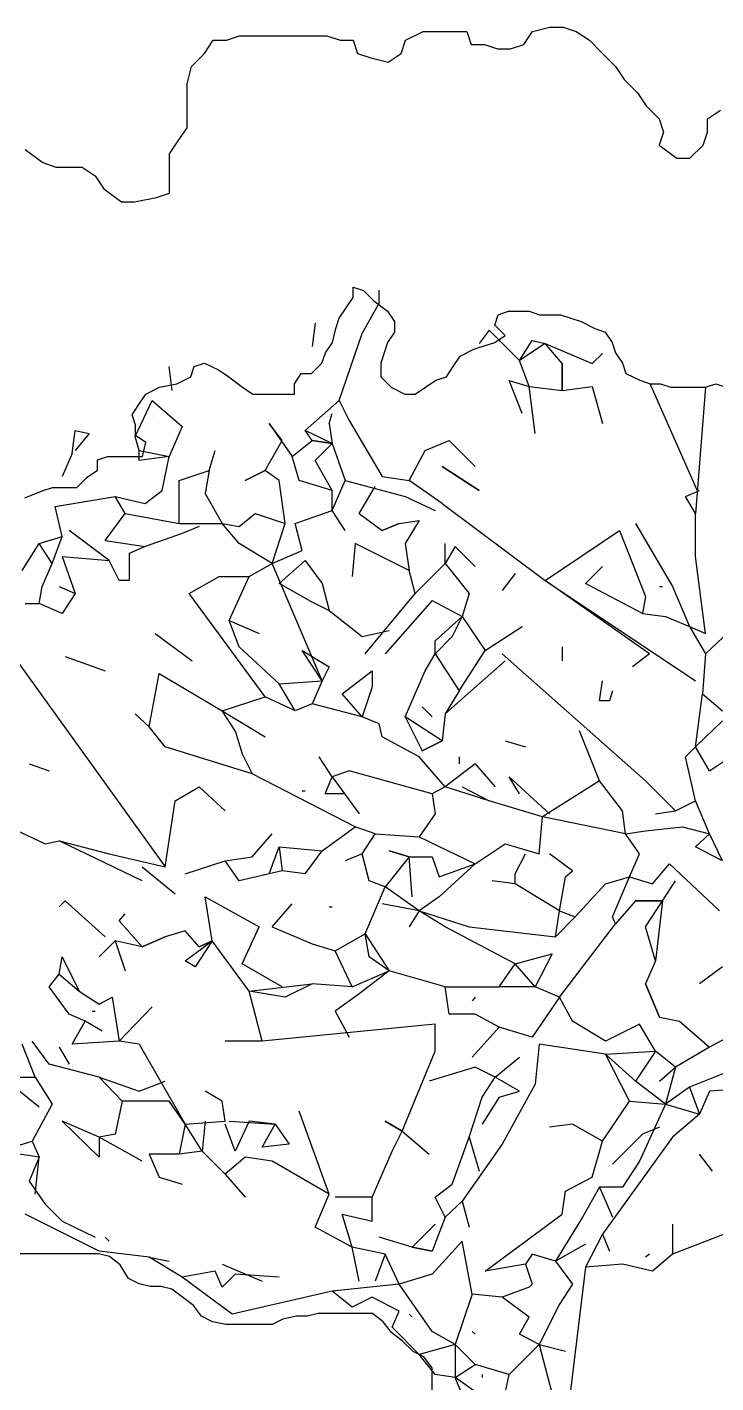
# Model space of a CAD drawing. Header units: inches. Extents: x -902 to 12417, y -2973 to 6117.
# Drawn here: x 2486 to 2611.1, y -2062 to -1815.8 of the extents above; entities that cross this region are included whole.
import ezdxf

# ---------------------------------------------------------------- set-up
doc = ezdxf.new("R2010")
doc.units = ezdxf.units.IN
doc.header["$MEASUREMENT"] = 0
doc.layers.add('pino marittimo', color=7, linetype='Continuous')

msp = doc.modelspace()

# ---------------------------------------------------------------- linework, layer by layer
at = {"layer": 'pino marittimo'}
for p, q in [((2549.93, -1865.97), (2549.93, -1863.6)), ((2546.84, -1871.42), (2549.93, -1865.97)), ((2538.3, -1869.6), (2537.76, -1873.78)), ((2606.82, -1869.6), (2606.82, -1869.6)), ((2542.66, -1883.6), (2546.84, -1871.42)), ((2569.92, -1870.87), (2568.11, -1873.24)), ((2575.38, -1876.33), (2569.92, -1870.87)), ((2575.38, -1876.33), (2577.74, -1872.69)), ((2580.1, -1873.24), (2575.38, -1876.33)), ((2577.74, -1872.69), (2580.1, -1873.24)), ((2583.19, -1876.87), (2580.1, -1873.24)), ((2580.1, -1873.24), (2588.64, -1876.87)), ((2588.64, -1876.87), (2590.46, -1875.05)), ((2512.31, -1881.78), (2511.77, -1877.42)), ((2577.19, -1881.05), (2575.38, -1876.33)), ((2583.19, -1881.78), (2583.19, -1876.87)), ((2583.19, -1876.87), (2583.19, -1881.78)), ((2575.92, -1885.96), (2573.56, -1879.96)), ((2573.56, -1879.96), (2577.19, -1881.05)), ((2578.28, -1889.59), (2577.19, -1881.05)), ((2577.19, -1881.05), (2583.19, -1881.78)), ((2583.19, -1881.78), (2588.64, -1881.05)), ((2588.64, -1881.05), (2590.46, -1887.78)), ((2588.64, -1881.05), (2588.64, -1881.05)), ((2588.64, -1881.05), (2590.46, -1887.78)), ((2609.18, -1881.21), (2607.36, -1904.13)), ((2505.59, -1890.14), (2508.68, -1883.6)), ((2508.68, -1883.6), (2514.13, -1888.32)), ((2536.48, -1889.05), (2542.66, -1883.6)), ((2542.66, -1883.6), (2544.48, -1887.23)), ((2509.95, -1887.78), (2509.95, -1887.78)), ((2532.3, -1890.87), (2529.94, -1887.78)), ((2529.94, -1887.78), (2534.12, -1893.77)), ((2540.84, -1887.78), (2541.39, -1885.96)), ((2540.84, -1887.78), (2541.39, -1891.41)), ((2544.48, -1887.23), (2550.48, -1897.41)), ((2494.14, -1893.23), (2494.68, -1889.05)), ((2494.68, -1889.05), (2497.23, -1889.59)), ((2497.23, -1889.59), (2494.68, -1892.68)), ((2506.31, -1892.68), (2505.59, -1890.14)), ((2511.04, -1888.32), (2511.04, -1888.32)), ((2514.13, -1888.32), (2511.77, -1893.77)), ((2541.39, -1891.41), (2536.48, -1889.05)), ((2537.76, -1890.87), (2536.48, -1889.05)), ((2506.31, -1892.68), (2511.77, -1893.77)), ((2506.31, -1894.5), (2506.31, -1892.68)), ((2519.04, -1896.32), (2520.13, -1892.68)), ((2529.21, -1896.32), (2532.3, -1890.87)), ((2534.12, -1893.77), (2537.76, -1890.87)), ((2541.39, -1891.41), (2537.76, -1890.87)), ((2537.76, -1890.87), (2541.39, -1891.41)), ((2538.3, -1894.5), (2541.39, -1891.41)), ((2541.39, -1891.41), (2543.75, -1898.14)), ((2555.38, -1898.14), (2558.29, -1892.68)), ((2558.29, -1892.68), (2562.65, -1890.87)), ((2562.65, -1890.87), (2564.47, -1892.68)), ((2564.47, -1892.68), (2567.38, -1895.59)), ((2494.14, -1893.23), (2492.32, -1897.41)), ((2511.77, -1893.77), (2506.31, -1894.5)), ((2510.49, -1899.95), (2511.77, -1893.77)), ((2535.39, -1898.14), (2534.12, -1893.77)), ((2541.39, -1899.95), (2538.3, -1894.5)), ((2565.56, -1893.77), (2565.56, -1893.77)), ((2513.58, -1898.14), (2519.04, -1896.32)), ((2519.04, -1896.32), (2518.31, -1900.5)), ((2529.21, -1896.32), (2525.58, -1898.14)), ((2525.58, -1898.14), (2529.21, -1896.32)), ((2531.76, -1898.14), (2529.21, -1896.32)), ((2550.48, -1897.41), (2555.38, -1898.14)), ((2568.11, -1899.95), (2561.38, -1895.59)), ((2561.38, -1895.59), (2568.11, -1899.95)), ((2507.4, -1902.32), (2510.49, -1899.95)), ((2513.58, -1905.95), (2513.58, -1898.14)), ((2513.58, -1898.14), (2513.58, -1898.14)), ((2532.85, -1905.95), (2531.76, -1898.14)), ((2541.39, -1899.95), (2535.39, -1898.14)), ((2541.39, -1903.59), (2543.75, -1898.14)), ((2541.39, -1903.59), (2541.39, -1899.95)), ((2543.75, -1898.14), (2554.66, -1901.04)), ((2546.3, -1904.13), (2549.21, -1899.23)), ((2561.38, -1902.32), (2555.38, -1898.14)), ((2605.55, -1901.04), (2608.09, -1899.95)), ((2491.05, -1902.86), (2501.95, -1901.04)), ((2503.77, -1904.13), (2501.95, -1901.04)), ((2501.95, -1901.04), (2507.4, -1902.32)), ((2518.31, -1900.5), (2521.4, -1905.95)), ((2554.66, -1901.04), (2560.11, -1903.59)), ((2561.38, -1902.32), (2580.1, -1916.31)), ((2607.36, -1904.13), (2605.55, -1901.04)), ((2492.32, -1908.31), (2491.05, -1902.86)), ((2500.13, -1909.04), (2503.77, -1904.13)), ((2503.77, -1904.13), (2513.58, -1905.95)), ((2524.49, -1906.5), (2527.4, -1904.13)), ((2527.4, -1904.13), (2532.85, -1905.95)), ((2534.67, -1905.95), (2541.39, -1903.59)), ((2543.75, -1907.22), (2541.39, -1903.59)), ((2546.3, -1904.13), (2550.48, -1907.22)), ((2546.3, -1904.13), (2546.3, -1904.13)), ((2607.36, -1911.95), (2607.36, -1904.13)), ((2500.86, -1912.68), (2493.59, -1907.22)), ((2513.58, -1905.95), (2521.4, -1905.95)), ((2517.22, -1906.5), (2514.13, -1907.77)), ((2524.49, -1909.59), (2521.4, -1905.95)), ((2521.4, -1905.95), (2524.49, -1906.5)), ((2530.49, -1913.22), (2532.85, -1905.95)), ((2535.94, -1910.86), (2534.67, -1905.95)), ((2543.75, -1907.22), (2543.75, -1907.22)), ((2553.57, -1905.95), (2550.48, -1907.22)), ((2550.48, -1907.22), (2553.57, -1905.95)), ((2553.57, -1905.95), (2557.2, -1905.41)), ((2557.2, -1905.41), (2554.66, -1909.59)), ((2580.1, -1916.31), (2593.55, -1907.22)), ((2593.55, -1907.22), (2598.28, -1919.22)), ((2596.46, -1905.95), (2603.18, -1917.4)), ((2485.05, -1914.49), (2488.14, -1909.59)), ((2488.14, -1909.59), (2492.32, -1908.31)), ((2490.5, -1913.22), (2488.14, -1909.59)), ((2490.5, -1913.22), (2492.32, -1908.31)), ((2500.13, -1909.04), (2507.4, -1910.13)), ((2507.4, -1910.13), (2504.5, -1911.4)), ((2514.13, -1907.77), (2507.4, -1910.13)), ((2530.49, -1913.22), (2524.49, -1909.59)), ((2545.57, -1909.59), (2545.03, -1915.58)), ((2555.38, -1914.49), (2545.57, -1909.59)), ((2547.39, -1907.77), (2547.39, -1907.77)), ((2549.93, -1909.04), (2549.93, -1909.04)), ((2554.66, -1909.59), (2555.38, -1914.49)), ((2561.93, -1913.22), (2561.93, -1909.59)), ((2563.74, -1910.13), (2561.93, -1913.22)), ((2563.74, -1910.13), (2567.38, -1913.77)), ((2492.32, -1911.95), (2494.68, -1918.67)), ((2492.32, -1911.95), (2500.86, -1912.68)), ((2504.5, -1911.4), (2504.5, -1916.31)), ((2530.49, -1913.22), (2535.94, -1910.86)), ((2609.18, -1925.94), (2607.36, -1911.95)), ((2488.68, -1917.4), (2490.5, -1913.22)), ((2502.68, -1916.31), (2500.86, -1912.68)), ((2526.31, -1915.58), (2530.49, -1913.22)), ((2539.57, -1934.49), (2530.49, -1913.22)), ((2531.76, -1916.86), (2536.48, -1912.68)), ((2536.48, -1912.68), (2539.57, -1916.86)), ((2537.21, -1915.04), (2537.21, -1915.04)), ((2556.47, -1918.67), (2555.38, -1914.49)), ((2556.47, -1918.67), (2561.93, -1913.22)), ((2561.93, -1913.22), (2566.29, -1918.67)), ((2574.65, -1915.04), (2572.29, -1918.13)), ((2587.37, -1916.86), (2590.46, -1913.77)), ((2488.14, -1920.49), (2488.68, -1917.4)), ((2491.77, -1917.4), (2494.68, -1918.67)), ((2504.5, -1916.31), (2502.68, -1916.31)), ((2515.4, -1918.67), (2520.85, -1915.58)), ((2520.85, -1915.58), (2526.31, -1915.58)), ((2522.67, -1923.58), (2526.31, -1915.58)), ((2537.21, -1919.95), (2531.76, -1916.86)), ((2539.57, -1916.86), (2540.84, -1921.76)), ((2599, -1929.58), (2580.1, -1916.31)), ((2580.1, -1916.31), (2607.36, -1934.49)), ((2597.73, -1922.31), (2587.37, -1916.86)), ((2600.82, -1917.4), (2601.37, -1917.4)), ((2603.18, -1917.4), (2606.27, -1924.67)), ((2494.68, -1918.67), (2492.32, -1922.31)), ((2529.21, -1937.39), (2515.4, -1918.67)), ((2537.21, -1919.95), (2540.84, -1921.76)), ((2547.39, -1929.58), (2556.47, -1918.67)), ((2559.56, -1919.95), (2551.02, -1929.58)), ((2559.56, -1919.95), (2565.02, -1922.85)), ((2566.29, -1918.67), (2565.02, -1922.85)), ((2579.01, -1918.13), (2579.01, -1918.13)), ((2598.28, -1919.22), (2597.73, -1922.31)), ((2609.18, -1929.58), (2620.81, -1918.67)), ((2485.59, -1920.49), (2488.14, -1920.49)), ((2492.32, -1922.31), (2488.14, -1920.49)), ((2503.77, -1921.76), (2503.77, -1921.76)), ((2540.84, -1921.76), (2546.84, -1926.49)), ((2597.73, -1922.31), (2601.91, -1922.85)), ((2522.67, -1923.58), (2528.12, -1925.94)), ((2524.49, -1928.31), (2522.67, -1923.58)), ((2560.11, -1927.22), (2565.02, -1922.85)), ((2565.02, -1922.85), (2563.2, -1926.49)), ((2565.02, -1922.85), (2569.2, -1929.03)), ((2569.2, -1929.03), (2575.92, -1924.67)), ((2601.91, -1922.85), (2606.27, -1924.67)), ((2606.27, -1924.67), (2609.18, -1929.58)), ((2606.27, -1924.67), (2609.18, -1925.94)), ((2480.14, -1925.4), (2511.04, -1968.29)), ((2509.22, -1925.94), (2515.95, -1930.85)), ((2546.84, -1926.49), (2551.75, -1925.4)), ((2563.2, -1926.49), (2560.11, -1929.58)), ((2560.11, -1929.58), (2560.11, -1927.22)), ((2531.76, -1935.03), (2524.49, -1928.31)), ((2539.57, -1934.49), (2535.94, -1929.03)), ((2535.94, -1929.03), (2540.84, -1931.94)), ((2547.39, -1929.58), (2547.39, -1929.58)), ((2558.29, -1932.67), (2560.11, -1929.58)), ((2560.11, -1929.58), (2564.47, -1936.3)), ((2564.47, -1936.3), (2569.2, -1929.03)), ((2572.29, -1929.58), (2598.28, -1952.66)), ((2583.19, -1928.31), (2583.19, -1930.85)), ((2599, -1929.58), (2595.91, -1931.94)), ((2609.18, -1929.58), (2608.64, -1936.85)), ((2609.18, -1929.58), (2609.18, -1929.58)), ((2492.86, -1930.12), (2500.13, -1932.67)), ((2540.84, -1931.94), (2539.57, -1934.49)), ((2561.93, -1940.48), (2572.83, -1930.85)), ((2508.13, -1942.85), (2509.95, -1933.21)), ((2509.95, -1933.21), (2521.4, -1939.94)), ((2531.76, -1935.03), (2539.57, -1934.49)), ((2539.57, -1934.49), (2537.76, -1938.67)), ((2543.21, -1936.85), (2548.66, -1932.67)), ((2548.66, -1932.67), (2548.66, -1935.58)), ((2554.66, -1941.03), (2558.29, -1932.67)), ((2589.92, -1938.12), (2590.46, -1934.49)), ((2534.67, -1939.94), (2531.76, -1935.03)), ((2546.84, -1941.03), (2543.21, -1936.85)), ((2548.66, -1935.58), (2546.84, -1941.03)), ((2564.47, -1936.3), (2561.93, -1940.48)), ((2592.28, -1936.3), (2591.73, -1938.12)), ((2607.36, -1946.48), (2608.64, -1936.85)), ((2608.64, -1936.85), (2612.27, -1939.94)), ((2521.4, -1939.94), (2529.21, -1937.39)), ((2534.67, -1939.94), (2529.21, -1937.39)), ((2537.76, -1938.67), (2534.67, -1939.94)), ((2546.84, -1941.03), (2537.76, -1938.67)), ((2557.75, -1939.21), (2559.56, -1941.03)), ((2591.73, -1938.12), (2589.92, -1938.12)), ((2508.13, -1942.85), (2505.59, -1940.48)), ((2523.76, -1943.57), (2521.4, -1939.94)), ((2521.4, -1939.94), (2529.21, -1944.66)), ((2549.93, -1942.3), (2546.84, -1941.03)), ((2561.38, -1945.39), (2554.66, -1941.03)), ((2554.66, -1941.03), (2557.75, -1947.21)), ((2561.93, -1940.48), (2561.38, -1945.39)), ((2607.36, -1946.48), (2612.27, -1941.76)), ((2511.04, -1946.48), (2508.13, -1942.85)), ((2523.76, -1943.57), (2525.03, -1947.75)), ((2550.48, -1944.66), (2549.93, -1942.3)), ((2557.2, -1948.3), (2550.48, -1944.66)), ((2589.92, -1952.66), (2586.28, -1943.57)), ((2526.85, -1951.39), (2511.04, -1946.48)), ((2561.38, -1945.39), (2557.75, -1947.21)), ((2557.75, -1947.21), (2561.38, -1945.39)), ((2572.83, -1945.39), (2576.47, -1946.48)), ((2605.55, -1948.3), (2607.36, -1946.48)), ((2609.91, -1950.84), (2607.36, -1946.48)), ((2486.32, -1949.57), (2489.96, -1950.84)), ((2525.03, -1947.75), (2526.85, -1951.39)), ((2541.39, -1951.93), (2539.03, -1948.3)), ((2561.93, -1953.75), (2557.2, -1948.3)), ((2567.38, -1949.57), (2561.93, -1953.75)), ((2564.47, -1948.3), (2564.47, -1949.57)), ((2567.38, -1949.57), (2571.01, -1953.75)), ((2607.36, -1956.29), (2605.55, -1948.3)), ((2609.91, -1950.84), (2615.36, -1947.21)), ((2545.57, -1961.02), (2526.85, -1951.39)), ((2540.12, -1955.02), (2541.39, -1951.93)), ((2544.48, -1950.84), (2541.39, -1951.93)), ((2541.39, -1951.93), (2546.3, -1958.66)), ((2559.56, -1955.02), (2544.48, -1950.84)), ((2575.38, -1955.02), (2573.56, -1951.93)), ((2573.56, -1951.93), (2580.83, -1958.66)), ((2512.86, -1956.29), (2517.22, -1953.75)), ((2517.22, -1953.75), (2521.94, -1958.11)), ((2535.94, -1954.48), (2536.48, -1954.48)), ((2561.93, -1953.75), (2559.56, -1955.02)), ((2569.92, -1956.29), (2561.93, -1953.75)), ((2565.02, -1953.75), (2569.92, -1956.29)), ((2589.92, -1952.66), (2579.56, -1959.2)), ((2594.1, -1958.11), (2589.92, -1952.66)), ((2598.28, -1952.66), (2603.73, -1958.11)), ((2511.04, -1968.29), (2512.86, -1956.29)), ((2543.75, -1955.02), (2540.12, -1955.02)), ((2559.56, -1955.02), (2560.11, -1958.66)), ((2579.56, -1959.2), (2569.92, -1956.29)), ((2603.73, -1958.11), (2607.36, -1956.29)), ((2609.91, -1962.29), (2607.36, -1956.29)), ((2560.11, -1958.66), (2557.2, -1962.84)), ((2579.01, -1965.93), (2579.56, -1959.2)), ((2594.64, -1962.29), (2579.56, -1959.2)), ((2594.64, -1962.29), (2594.1, -1958.11)), ((2600.09, -1958.66), (2603.73, -1958.11)), ((2482.69, -1961.02), (2489.23, -1964.11)), ((2539.57, -1965.38), (2545.57, -1961.02)), ((2549.21, -1962.29), (2545.57, -1961.02)), ((2594.64, -1962.29), (2598.28, -1961.75)), ((2598.28, -1961.75), (2605, -1961.02)), ((2605, -1961.02), (2609.91, -1962.29)), ((2489.23, -1964.11), (2491.77, -1963.56)), ((2506.86, -1970.83), (2491.77, -1963.56)), ((2491.77, -1963.56), (2500.86, -1965.93)), ((2526.85, -1966.47), (2530.49, -1962.29)), ((2546.84, -1965.93), (2549.21, -1962.29)), ((2549.21, -1962.29), (2557.2, -1962.84)), ((2557.2, -1962.84), (2567.38, -1967.74)), ((2567.38, -1967.74), (2572.83, -1964.11)), ((2572.83, -1964.11), (2579.01, -1965.93)), ((2597.19, -1965.93), (2594.64, -1962.29)), ((2607.36, -1964.65), (2609.91, -1962.29)), ((2612.27, -1967.2), (2609.91, -1962.29)), ((2500.86, -1965.93), (2511.04, -1968.29)), ((2521.94, -1967.2), (2526.85, -1966.47)), ((2529.94, -1969.56), (2531.76, -1964.65)), ((2531.76, -1964.65), (2532.3, -1969.02)), ((2531.76, -1964.65), (2539.57, -1965.38)), ((2536.48, -1969.56), (2539.57, -1965.38)), ((2546.84, -1965.93), (2543.75, -1967.2)), ((2548.11, -1970.83), (2546.84, -1965.93)), ((2555.38, -1966.47), (2551.02, -1971.92)), ((2555.38, -1966.47), (2551.75, -1965.38)), ((2551.75, -1965.38), (2555.38, -1966.47)), ((2555.38, -1966.47), (2559.56, -1966.47)), ((2555.93, -1973.74), (2555.38, -1966.47)), ((2559.56, -1966.47), (2560.84, -1970.11)), ((2574.65, -1969.56), (2576.47, -1965.93)), ((2585.01, -1969.02), (2580.83, -1965.93)), ((2595.37, -1970.11), (2597.19, -1965.93)), ((2612.27, -1967.2), (2607.36, -1964.65)), ((2506.86, -1968.29), (2506.86, -1968.29)), ((2506.86, -1968.29), (2512.86, -1973.2)), ((2514.67, -1969.56), (2521.94, -1967.2)), ((2524.49, -1970.83), (2521.94, -1967.2)), ((2532.3, -1969.02), (2524.49, -1970.83)), ((2536.48, -1969.56), (2532.3, -1969.02)), ((2560.84, -1970.11), (2567.38, -1967.74)), ((2567.38, -1967.74), (2560.84, -1973.74)), ((2583.74, -1970.11), (2585.01, -1969.02)), ((2599.55, -1971.38), (2602.64, -1967.74)), ((2602.64, -1967.74), (2611.73, -1976.29)), ((2551.02, -1971.92), (2548.11, -1970.83)), ((2558.29, -1969.56), (2558.29, -1969.56)), ((2574.65, -1971.38), (2570.47, -1970.83)), ((2574.65, -1971.38), (2574.65, -1969.56)), ((2582.65, -1976.29), (2574.65, -1971.38)), ((2582.65, -1976.29), (2583.74, -1970.11)), ((2585.55, -1977.38), (2591.01, -1971.38)), ((2591.01, -1971.38), (2595.37, -1970.11)), ((2592.28, -1977.38), (2595.37, -1970.11)), ((2595.37, -1970.11), (2599.55, -1971.38)), ((2601.37, -1974.47), (2603.73, -1970.83)), ((2519.58, -1981.74), (2518.31, -1973.74)), ((2518.31, -1973.74), (2528.12, -1979.19)), ((2547.39, -1980.47), (2551.02, -1971.92)), ((2557.2, -1976.29), (2551.02, -1971.92)), ((2560.84, -1973.74), (2557.2, -1976.29)), ((2560.84, -1971.92), (2560.84, -1971.92)), ((2491.77, -1975.56), (2492.86, -1974.47)), ((2500.13, -1981.01), (2492.86, -1974.47)), ((2530.49, -1979.19), (2534.12, -1975.01)), ((2540.84, -1975.56), (2541.39, -1975.56)), ((2557.2, -1976.29), (2550.48, -1975.01)), ((2557.2, -1976.29), (2555.38, -1979.19)), ((2557.2, -1976.29), (2566.29, -1979.19)), ((2561.93, -1979.19), (2557.2, -1976.29)), ((2581.92, -1981.01), (2582.65, -1976.29)), ((2582.65, -1976.29), (2585.55, -1977.38)), ((2596.46, -1974.47), (2592.82, -1978.65)), ((2596.46, -1974.47), (2601.37, -1974.47)), ((2601.37, -1974.47), (2596.46, -1974.47)), ((2598.28, -1979.19), (2601.37, -1974.47)), ((2601.37, -1974.47), (2600.09, -1985.37)), ((2502.68, -1978.1), (2503.77, -1976.83)), ((2506.86, -1982.83), (2502.68, -1978.1)), ((2585.55, -1977.38), (2581.92, -1981.01)), ((2582.65, -1991.92), (2592.82, -1978.65)), ((2592.82, -1978.65), (2592.28, -1977.38)), ((2506.86, -1982.83), (2511.04, -1981.01)), ((2511.04, -1981.01), (2506.86, -1982.83)), ((2514.67, -1979.92), (2511.04, -1981.01)), ((2517.22, -1982.83), (2514.67, -1979.92)), ((2525.03, -1985.92), (2528.12, -1979.19)), ((2530.49, -1979.19), (2537.76, -1982.28)), ((2541.94, -1983.56), (2547.39, -1980.47)), ((2548.11, -1984.65), (2547.39, -1980.47)), ((2547.39, -1980.47), (2551.75, -1987.19)), ((2574.65, -1985.92), (2561.93, -1979.19)), ((2566.29, -1979.19), (2581.92, -1981.01)), ((2600.09, -1985.37), (2598.28, -1979.19)), ((2501.95, -1981.74), (2499.04, -1984.65)), ((2506.86, -1982.83), (2501.95, -1981.74)), ((2501.95, -1981.74), (2503.77, -1987.19)), ((2514.67, -1985.37), (2519.58, -1981.74)), ((2519.58, -1981.74), (2516.49, -1986.46)), ((2517.22, -1982.83), (2519.58, -1981.74)), ((2519.58, -1981.74), (2517.22, -1982.83)), ((2526.31, -1990.83), (2519.58, -1981.74)), ((2537.76, -1982.28), (2541.94, -1983.56)), ((2545.03, -1990.1), (2541.94, -1983.56)), ((2491.77, -1987.74), (2492.32, -1984.65)), ((2492.32, -1984.65), (2495.41, -1990.83)), ((2516.49, -1986.46), (2514.67, -1985.37)), ((2532.3, -1990.1), (2525.03, -1985.92)), ((2551.75, -1987.19), (2548.11, -1984.65)), ((2571.74, -1990.1), (2574.65, -1985.92)), ((2574.65, -1985.92), (2581.37, -1984.1)), ((2578.28, -1990.1), (2574.65, -1985.92)), ((2581.37, -1984.1), (2578.28, -1990.1)), ((2600.09, -1985.37), (2598.28, -1989.55)), ((2612.27, -1986.46), (2608.09, -1989.55)), ((2489.96, -1990.1), (2491.77, -1987.74)), ((2491.77, -1987.74), (2495.41, -1990.83)), ((2545.03, -1990.1), (2551.75, -1987.19)), ((2551.75, -1987.19), (2546.3, -1991.37)), ((2561.93, -1990.1), (2551.75, -1987.19)), ((2493.59, -1995.01), (2489.96, -1990.1)), ((2495.41, -1990.83), (2499.04, -1993.19)), ((2526.31, -1990.83), (2537.76, -1989.55)), ((2532.85, -1991.92), (2526.31, -1990.83)), ((2528.67, -1999.91), (2526.31, -1990.83)), ((2537.76, -1989.55), (2532.85, -1991.92)), ((2545.03, -1990.1), (2537.76, -1989.55)), ((2546.3, -1991.37), (2541.94, -1994.46)), ((2561.93, -1990.1), (2571.74, -1990.1)), ((2562.65, -1995.01), (2561.93, -1990.1)), ((2578.28, -1990.1), (2571.74, -1990.1)), ((2582.65, -1991.92), (2578.28, -1990.1)), ((2600.82, -1995.55), (2598.28, -1989.55)), ((2598.28, -1989.55), (2600.82, -1995.55)), ((2499.04, -1993.19), (2501.41, -1991.92)), ((2501.41, -1991.92), (2502.68, -1999.91)), ((2502.68, -1999.91), (2508.68, -1993.73)), ((2567.38, -1991.92), (2566.83, -1992.64)), ((2582.65, -1991.92), (2577.74, -1999.19)), ((2585.01, -1996.28), (2582.65, -1991.92)), ((2496.5, -1996.28), (2493.59, -1995.01)), ((2494.14, -2000.46), (2496.5, -1996.28)), ((2499.59, -1998.1), (2496.5, -1996.28)), ((2497.77, -1994.46), (2498.32, -1994.46)), ((2541.94, -1994.46), (2544.48, -1999.19)), ((2567.38, -1995.01), (2562.65, -1995.01)), ((2571.74, -1997.37), (2567.38, -1995.01)), ((2591.01, -1999.91), (2585.01, -1996.28)), ((2600.82, -1995.55), (2604.46, -1996.28)), ((2604.46, -1996.28), (2609.91, -2001)), ((2499.59, -1998.1), (2499.59, -1998.1)), ((2560.11, -1996.82), (2528.67, -1999.91)), ((2560.11, -2001.73), (2560.11, -1996.82)), ((2566.83, -2002.82), (2571.74, -1997.37)), ((2577.74, -1999.19), (2571.74, -1997.37)), ((2597.19, -1996.82), (2591.01, -1999.91)), ((2600.09, -2001.73), (2597.19, -1996.82)), ((2617.72, -1996.82), (2609.91, -2001)), ((2487.41, -2006.46), (2485.05, -2000.46)), ((2489.96, -2004.09), (2486.87, -1999.91)), ((2491.77, -2001), (2493.59, -2004.09)), ((2502.68, -1999.91), (2494.14, -2000.46)), ((2506.31, -2000.46), (2502.68, -1999.91)), ((2506.31, -2000.46), (2514.67, -2015)), ((2528.67, -1999.91), (2521.94, -1999.91)), ((2579.01, -2000.46), (2578.28, -2007.73)), ((2591.01, -2002.28), (2579.01, -2000.46)), ((2609.91, -2001), (2603.73, -2004.64)), ((2554.11, -2016.27), (2560.11, -2001.73)), ((2571.01, -2006.46), (2575.38, -2002.82)), ((2591.01, -2002.28), (2600.09, -2001.73)), ((2596.46, -2007.18), (2591.01, -2002.28)), ((2595.37, -2010.82), (2591.01, -2002.28)), ((2600.09, -2001.73), (2596.46, -2007.18)), ((2603.73, -2004.64), (2600.09, -2001.73)), ((2499.04, -2006.46), (2489.96, -2004.09)), ((2567.38, -2004.64), (2559.02, -2007.18)), ((2571.01, -2006.46), (2567.38, -2004.64)), ((2600.82, -2007.18), (2603.73, -2004.64)), ((2603.73, -2004.64), (2601.91, -2011.36)), ((2613.54, -2005.37), (2606.27, -2008.27)), ((2488.14, -2011.91), (2481.41, -2006.46)), ((2481.41, -2006.46), (2487.41, -2006.46)), ((2487.41, -2006.46), (2490.5, -2011.36)), ((2499.04, -2006.46), (2506.31, -2009)), ((2503.22, -2010.82), (2499.04, -2006.46)), ((2506.31, -2009), (2511.04, -2007.18)), ((2568.65, -2010.09), (2571.01, -2006.46)), ((2575.38, -2009), (2571.01, -2006.46)), ((2578.28, -2007.73), (2572.29, -2018.63)), ((2601.91, -2011.36), (2596.46, -2007.18)), ((2606.27, -2008.27), (2601.91, -2011.36)), ((2606.27, -2008.27), (2608.09, -2013.18)), ((2620.09, -2008.27), (2609.91, -2009)), ((2503.22, -2010.82), (2501.95, -2016.82)), ((2511.77, -2010.82), (2503.22, -2010.82)), ((2514.67, -2015), (2511.77, -2010.82)), ((2521.4, -2010.82), (2518.31, -2009)), ((2521.94, -2014.45), (2521.4, -2010.82)), ((2566.29, -2017.36), (2568.65, -2010.09)), ((2571.74, -2010.09), (2568.65, -2015)), ((2571.74, -2010.09), (2575.38, -2009)), ((2590.46, -2018.09), (2595.37, -2010.82)), ((2595.37, -2010.82), (2601.91, -2011.36)), ((2609.91, -2009), (2608.09, -2013.18)), ((2490.5, -2011.36), (2486.87, -2018.09)), ((2490.5, -2011.36), (2490.5, -2011.36)), ((2540.84, -2027.72), (2535.39, -2012.64)), ((2601.91, -2011.36), (2597.19, -2021.72)), ((2601.91, -2011.36), (2608.09, -2013.18)), ((2608.09, -2013.18), (2603.18, -2017.36)), ((2499.04, -2017.36), (2492.32, -2014.45)), ((2499.04, -2021), (2492.32, -2014.45)), ((2514.67, -2015), (2513.58, -2020.45)), ((2514.67, -2015), (2521.94, -2014.45)), ((2517.76, -2019.91), (2514.67, -2015)), ((2518.31, -2014.45), (2517.76, -2019.91)), ((2523.76, -2019.91), (2521.94, -2015)), ((2522.67, -2014.45), (2531.03, -2015)), ((2526.31, -2014.45), (2523.76, -2019.91)), ((2531.03, -2015), (2526.31, -2014.45)), ((2528.67, -2019.18), (2531.03, -2015)), ((2531.03, -2015), (2533.58, -2018.63)), ((2554.11, -2016.27), (2551.02, -2014.45)), ((2551.02, -2014.45), (2554.11, -2016.27)), ((2585.01, -2015), (2580.83, -2015.54)), ((2590.46, -2018.09), (2585.01, -2015)), ((2600.82, -2015.54), (2597.73, -2016.82)), ((2480.87, -2019.91), (2486.87, -2018.09)), ((2486.87, -2018.09), (2488.14, -2021)), ((2496.5, -2016.27), (2496.5, -2016.27)), ((2501.95, -2016.82), (2499.04, -2017.36)), ((2506.86, -2021.72), (2499.04, -2017.36)), ((2499.04, -2017.36), (2499.04, -2021)), ((2552.29, -2019.91), (2554.11, -2016.27)), ((2554.11, -2016.27), (2559.02, -2020.45)), ((2563.2, -2025.9), (2566.29, -2017.36)), ((2566.29, -2017.36), (2568.11, -2023.54)), ((2569.92, -2016.82), (2569.92, -2016.82)), ((2588.64, -2024.63), (2590.46, -2018.09)), ((2603.18, -2017.36), (2590.46, -2034.99)), ((2597.73, -2016.82), (2592.28, -2022.27)), ((2488.14, -2021), (2480.87, -2019.91)), ((2513.58, -2020.45), (2508.13, -2020.45)), ((2508.13, -2020.45), (2509.95, -2024.63)), ((2517.76, -2019.91), (2513.58, -2020.45)), ((2521.94, -2024.09), (2517.76, -2019.91)), ((2533.58, -2018.63), (2528.67, -2019.18)), ((2548.66, -2028.27), (2552.29, -2019.91)), ((2572.29, -2018.63), (2565.02, -2028.99)), ((2610.45, -2023.54), (2608.09, -2020.45)), ((2488.14, -2021), (2486.32, -2025.36)), ((2487.41, -2027.72), (2488.14, -2021)), ((2525.58, -2021), (2521.94, -2024.09)), ((2530.49, -2021.72), (2525.58, -2021)), ((2540.84, -2027.72), (2530.49, -2021.72)), ((2597.19, -2021.72), (2594.1, -2026.45)), ((2486.32, -2025.36), (2489.23, -2029.54)), ((2509.95, -2024.63), (2514.13, -2025.9)), ((2521.94, -2024.09), (2525.58, -2028.27)), ((2583.74, -2027.18), (2588.64, -2024.63)), ((2487.41, -2027.72), (2487.41, -2027.72)), ((2538.3, -2033.72), (2540.84, -2027.72)), ((2548.66, -2028.27), (2541.94, -2028.27)), ((2548.66, -2032.63), (2548.66, -2028.27)), ((2560.11, -2028.27), (2563.2, -2025.9)), ((2561.93, -2031.9), (2560.11, -2028.27)), ((2583.19, -2031.36), (2583.74, -2027.18)), ((2589.92, -2026.45), (2586.83, -2031.9)), ((2594.1, -2026.45), (2589.92, -2026.45)), ((2589.92, -2026.45), (2592.28, -2031.9)), ((2489.23, -2029.54), (2492.32, -2032.63)), ((2492.32, -2032.63), (2489.23, -2029.54)), ((2565.02, -2028.99), (2561.93, -2031.9)), ((2565.02, -2028.99), (2566.29, -2033.72)), ((2499.04, -2038.08), (2485.59, -2031.36)), ((2492.32, -2032.63), (2498.32, -2035.54)), ((2545.03, -2037.35), (2543.21, -2031.36)), ((2543.21, -2031.36), (2548.66, -2032.63)), ((2560.11, -2033.17), (2555.93, -2037.35)), ((2561.93, -2031.9), (2559.56, -2038.08)), ((2560.11, -2033.17), (2560.11, -2033.17)), ((2569.2, -2041.71), (2583.19, -2031.36)), ((2586.83, -2031.9), (2581.92, -2039.9)), ((2617.18, -2033.17), (2603.18, -2038.62)), ((2603.18, -2033.17), (2603.18, -2038.62)), ((2500.13, -2035.54), (2500.86, -2036.26)), ((2545.03, -2037.35), (2538.3, -2033.72)), ((2555.93, -2037.35), (2549.93, -2035.54)), ((2590.46, -2034.99), (2587.37, -2040.99)), ((2590.46, -2034.99), (2591.73, -2038.08)), ((2508.13, -2039.17), (2499.04, -2038.08)), ((2551.02, -2038.62), (2545.03, -2037.35)), ((2546.3, -2043.53), (2545.03, -2037.35)), ((2555.93, -2037.35), (2559.56, -2038.08)), ((2559.56, -2038.08), (2555.93, -2037.35)), ((2565.02, -2036.26), (2559.56, -2042.26)), ((2566.83, -2045.89), (2565.02, -2036.26)), ((2587.37, -2036.81), (2581.92, -2039.9)), ((2514.13, -2042.81), (2508.13, -2039.17)), ((2508.13, -2039.17), (2511.77, -2039.9)), ((2521.4, -2040.44), (2528.67, -2043.53)), ((2551.02, -2038.62), (2549.21, -2043.53)), ((2553.57, -2044.08), (2551.02, -2038.62)), ((2576.47, -2040.44), (2569.2, -2041.71)), ((2577.74, -2038.62), (2576.47, -2040.44)), ((2576.47, -2040.44), (2577.74, -2044.08)), ((2581.92, -2039.9), (2577.74, -2038.62)), ((2581.92, -2039.9), (2585.01, -2044.08)), ((2594.1, -2040.44), (2587.37, -2040.99)), ((2599.55, -2041.71), (2594.1, -2040.44)), ((2599, -2038.62), (2598.28, -2039.17)), ((2603.18, -2038.62), (2599.55, -2041.71)), ((2520.13, -2041.71), (2514.13, -2042.81)), ((2523.22, -2049.53), (2514.13, -2042.81)), ((2521.4, -2044.62), (2520.13, -2041.71)), ((2523.76, -2042.26), (2521.4, -2044.62)), ((2531.76, -2042.81), (2523.76, -2042.26)), ((2531.76, -2042.81), (2531.76, -2042.81)), ((2559.56, -2042.26), (2553.57, -2044.08)), ((2559.56, -2042.26), (2553.57, -2044.08)), ((2587.37, -2040.99), (2584.46, -2065.34)), ((2541.39, -2045.35), (2523.22, -2049.53)), ((2553.57, -2044.08), (2541.39, -2045.35)), ((2545.03, -2048.26), (2541.39, -2045.35)), ((2559.56, -2052.62), (2553.57, -2044.08)), ((2577.19, -2044.62), (2572.29, -2046.44)), ((2577.74, -2044.08), (2577.19, -2044.62)), ((2585.01, -2044.08), (2582.65, -2047.71)), ((2585.01, -2044.08), (2582.65, -2047.71)), ((2548.66, -2046.44), (2545.03, -2048.26)), ((2553.57, -2048.98), (2548.66, -2046.44)), ((2566.83, -2045.89), (2563.74, -2054.98)), ((2572.29, -2046.44), (2566.83, -2045.89)), ((2577.19, -2050.07), (2572.29, -2046.44)), ((2582.65, -2047.71), (2579.01, -2054.98)), ((2552.29, -2051.89), (2553.57, -2048.98)), ((2555.38, -2049.53), (2555.93, -2050.07)), ((2575.38, -2053.16), (2577.19, -2050.07)), ((2557.2, -2056.8), (2552.29, -2051.89)), ((2563.74, -2054.98), (2559.56, -2052.62)), ((2566.83, -2052.62), (2567.38, -2053.16)), ((2563.74, -2054.98), (2557.2, -2056.8)), ((2567.38, -2058.62), (2563.74, -2054.98)), ((2563.74, -2054.98), (2563.74, -2060.98)), ((2573.56, -2060.43), (2579.01, -2054.98)), ((2579.01, -2054.98), (2575.38, -2053.16)), ((2579.01, -2054.98), (2580.1, -2059.16)), ((2579.01, -2054.98), (2583.74, -2056.25)), ((2560.11, -2060.43), (2557.2, -2056.8)), ((2559.02, -2058.62), (2559.02, -2058.62)), ((2563.74, -2060.98), (2567.38, -2058.62)), ((2573.56, -2060.43), (2567.38, -2058.62)), ((2580.1, -2059.16), (2582.65, -2068.98)), ((2563.74, -2060.98), (2560.11, -2060.43)), ((2563.74, -2060.98), (2560.11, -2060.43)), ((2565.02, -2064.07), (2563.74, -2060.98)), ((2568.11, -2064.07), (2563.74, -2060.98)), ((2568.65, -2060.43), (2568.65, -2060.98)), ((2572.29, -2066.43), (2573.56, -2060.43))]:
    msp.add_line(p, q, dxfattribs=at)
for points in [[(2485.62, -1838.05), (2488.79, -1840.43), (2491.18, -1841.22), (2495.94, -1841.22), (2498.33, -1842.81), (2499.92, -1845.19), (2503.09, -1847.57), (2505.48, -1847.57), (2509.45, -1846.78), (2511.83, -1845.98), (2511.83, -1838.84), (2513.42, -1836.46), (2515.01, -1834.08), (2515.01, -1826.14), (2515.8, -1822.96), (2518.19, -1820.58), (2519.78, -1818.2), (2522.16, -1818.2), (2524.54, -1817.41), (2540.43, -1817.41), (2542.81, -1818.2), (2545.2, -1818.2), (2545.99, -1820.58), (2548.38, -1821.38), (2551.55, -1822.17), (2553.94, -1820.58), (2554.73, -1818.2), (2557.91, -1816.61), (2565.85, -1816.61), (2566.65, -1818.99), (2569.03, -1818.99), (2571.41, -1819.79), (2573.8, -1819.79), (2576.18, -1818.99), (2577.77, -1816.61), (2580.95, -1815.82), (2583.33, -1815.82), (2585.71, -1816.61), (2588.1, -1818.2), (2590.48, -1820.58), (2592.86, -1822.96), (2594.45, -1825.34), (2596.84, -1827.73), (2598.43, -1830.11), (2600.81, -1832.49), (2601.6, -1834.87), (2600.81, -1837.25), (2603.99, -1839.63), (2606.37, -1839.63), (2608.75, -1837.25), (2609.55, -1834.87), (2609.55, -1832.49), (2611.93, -1830.9)], [(2485.57, -1901.27), (2488.71, -1900.01), (2490.59, -1899.39), (2494.99, -1899.39), (2496.87, -1897.51), (2498.75, -1896.25), (2498.75, -1894.37), (2500.63, -1893.75), (2506.91, -1893.75), (2507.53, -1891.24), (2505.65, -1889.98), (2505.65, -1888.1), (2505.02, -1886.22), (2506.28, -1884.34), (2507.53, -1882.46), (2510.04, -1881.21), (2513.18, -1880.58), (2515.69, -1879.33), (2516.32, -1877.44), (2518.2, -1876.82), (2520.71, -1878.07), (2522.59, -1879.33), (2525.1, -1881.21), (2526.98, -1882.46), (2534.51, -1882.46), (2534.51, -1880.58), (2535.77, -1878.7), (2537.65, -1878.7), (2539.53, -1876.82), (2540.16, -1874.94), (2541.42, -1873.06), (2542.04, -1870.55), (2542.67, -1868.67), (2543.93, -1866.79), (2545.18, -1864.91), (2545.18, -1863.02), (2547.06, -1863.65), (2548.95, -1865.53), (2551.45, -1867.41), (2552.71, -1869.29), (2552.71, -1871.18), (2551.45, -1873.06), (2550.83, -1874.94), (2550.2, -1876.82), (2550.2, -1879.33), (2552.08, -1881.21), (2554.59, -1882.46), (2556.47, -1882.46), (2558.36, -1881.21), (2560.24, -1879.95), (2562.12, -1879.33), (2563.38, -1877.44), (2564.63, -1875.56), (2567.14, -1874.31), (2569.02, -1873.68), (2570.91, -1873.06), (2572.79, -1871.8), (2570.91, -1869.92), (2571.53, -1868.04), (2573.42, -1867.41), (2577.18, -1867.41), (2579.06, -1868.04), (2582.83, -1868.04), (2586.59, -1869.29), (2589.1, -1870.55), (2590.98, -1871.18), (2592.24, -1873.06), (2592.87, -1874.94), (2594.12, -1876.82), (2594.75, -1878.7), (2597.26, -1879.95), (2599.14, -1880.58), (2601.02, -1880.58), (2602.9, -1881.21), (2609.18, -1881.21), (2611.06, -1880.58), (2612.94, -1881.21)], [(2607.7, -1899.92), (2599.14, -1880.58)], [(2559.52, -2063.67), (2559.52, -2059.24), (2558.04, -2057.27), (2556.07, -2056.29), (2554.1, -2054.32), (2552.13, -2052.84), (2550.65, -2050.87), (2548.68, -2049.4), (2538.83, -2049.4), (2536.86, -2049.89), (2534.89, -2049.89), (2532.43, -2050.38), (2530.46, -2051.37), (2522.08, -2051.37), (2519.62, -2050.87), (2517.65, -2049.89), (2516.17, -2047.92), (2514.2, -2046.44), (2512.23, -2044.97), (2510.26, -2044.48), (2508.29, -2044.48), (2506.32, -2043.98), (2504.35, -2043), (2502.87, -2040.54), (2500.9, -2039.06), (2498.93, -2038.57), (2458.04, -2038.57)]]:
    msp.add_lwpolyline(points, dxfattribs=at)

doc.saveas('drawing.dxf')
